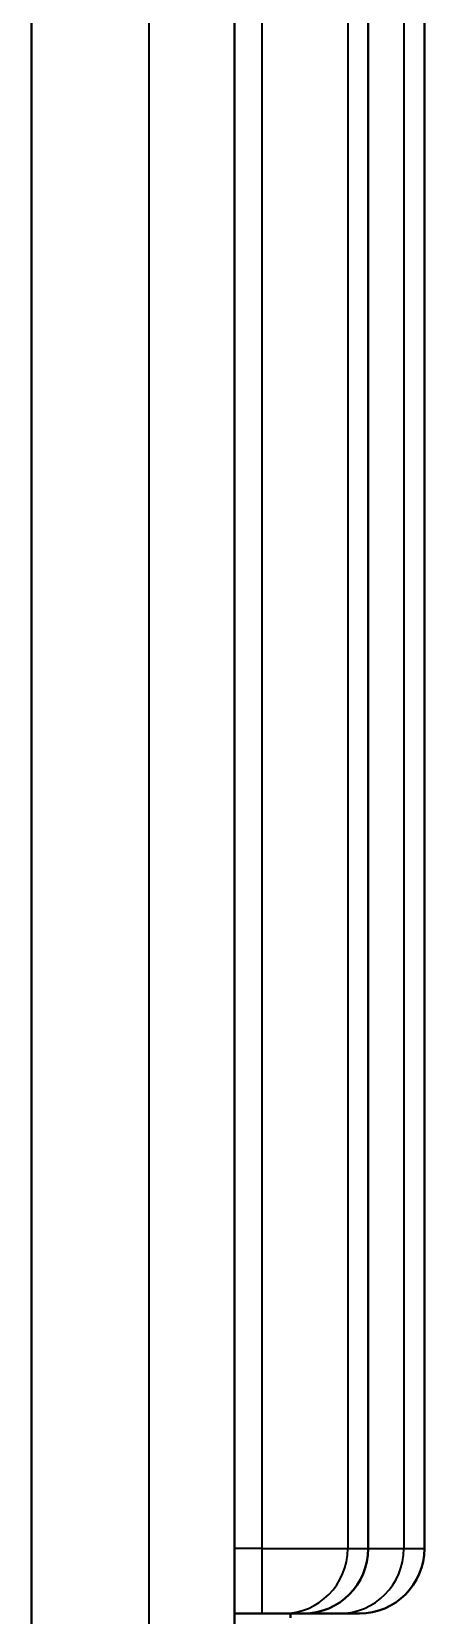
# Model space of a CAD drawing. Header units: millimetres. Extents: x 4969 to 37601, y -771 to 6478.
# Drawn here: x 22522.35 to 22531.45, y 3150.37 to 3187.04 of the extents above; entities that cross this region are included whole.
import ezdxf

# ---------------------------------------------------------------- set-up
doc = ezdxf.new("R2010")
doc.units = ezdxf.units.MM
doc.header["$LTSCALE"] = 7
doc.header["$MEASUREMENT"] = 0
doc.layers.add('가시적인 것(ISO)', color=3, linetype='CONTINUOUS', lineweight=40)
doc.layers.add('가시적인 좁은 것(ISO)', color=3, linetype='CONTINUOUS', lineweight=35)

msp = doc.modelspace()

# ---------------------------------------------------------------- linework, layer by layer
at = {"layer": '가시적인 것(ISO)'}
for p, q in [((22522.345, 3716.667, 0), (22522.345, 2649.167, 0)), ((22527.045, 3239.917, 0), (22527.045, 3125.917, 0)), ((22530.145, 3217.117, 0), (22530.145, 3151.917, 0)), ((22531.445, 3217.117, 0), (22531.445, 3151.917, 0)), ((22527.681, 3150.417, 0), (22527.045, 3150.417, 0)), ((22527.681, 3150.417, 0), (22528.178, 3150.417, 0)), ((22528.178, 3150.417, 0), (22528.645, 3150.417, 0)), ((22528.345, 3150.417, 0), (22528.345, 3150.318, 0)), ((22528.981, 3150.417, 0), (22528.645, 3150.417, 0)), ((22528.981, 3150.417, 0), (22529.478, 3150.417, 0)), ((22529.478, 3150.417, 0), (22529.945, 3150.417, 0))]:
    msp.add_line(p, q, dxfattribs=at)
for centre in [(22528.645, 3151.917, 0), (22529.945, 3151.917, 0)]:
    msp.add_arc(centre, 1.5, 270, 0, dxfattribs=at)
at = {"layer": '가시적인 좁은 것(ISO)'}
for p, q in [((22525.063, 3239.917, 0), (22525.063, 3125.917, 0)), ((22527.681, 3217.117, 0), (22527.681, 3151.917, 0)), ((22529.669, 3217.117, 0), (22529.669, 3151.917, 0)), ((22530.969, 3217.117, 0), (22530.969, 3151.917, 0)), ((22527.681, 3151.917, 0), (22527.045, 3151.917, 0)), ((22527.681, 3151.917, 0), (22529.669, 3151.917, 0)), ((22527.681, 3151.917, 0), (22527.681, 3150.417, 0)), ((22529.669, 3151.917, 0), (22530.145, 3151.917, 0)), ((22530.145, 3151.917, 0), (22530.969, 3151.917, 0)), ((22530.969, 3151.917, 0), (22531.445, 3151.917, 0)), ((22528.981, 3150.455, 0), (22528.981, 3150.417, 0))]:
    msp.add_line(p, q, dxfattribs=at)
for centre in [(22528.178, 3151.917, 0), (22529.478, 3151.917, 0)]:
    msp.add_ellipse(centre, major_axis=(0, -1.5), ratio=0.994045, start_param=0, end_param=1.570796, dxfattribs=at)

doc.saveas('drawing.dxf')
